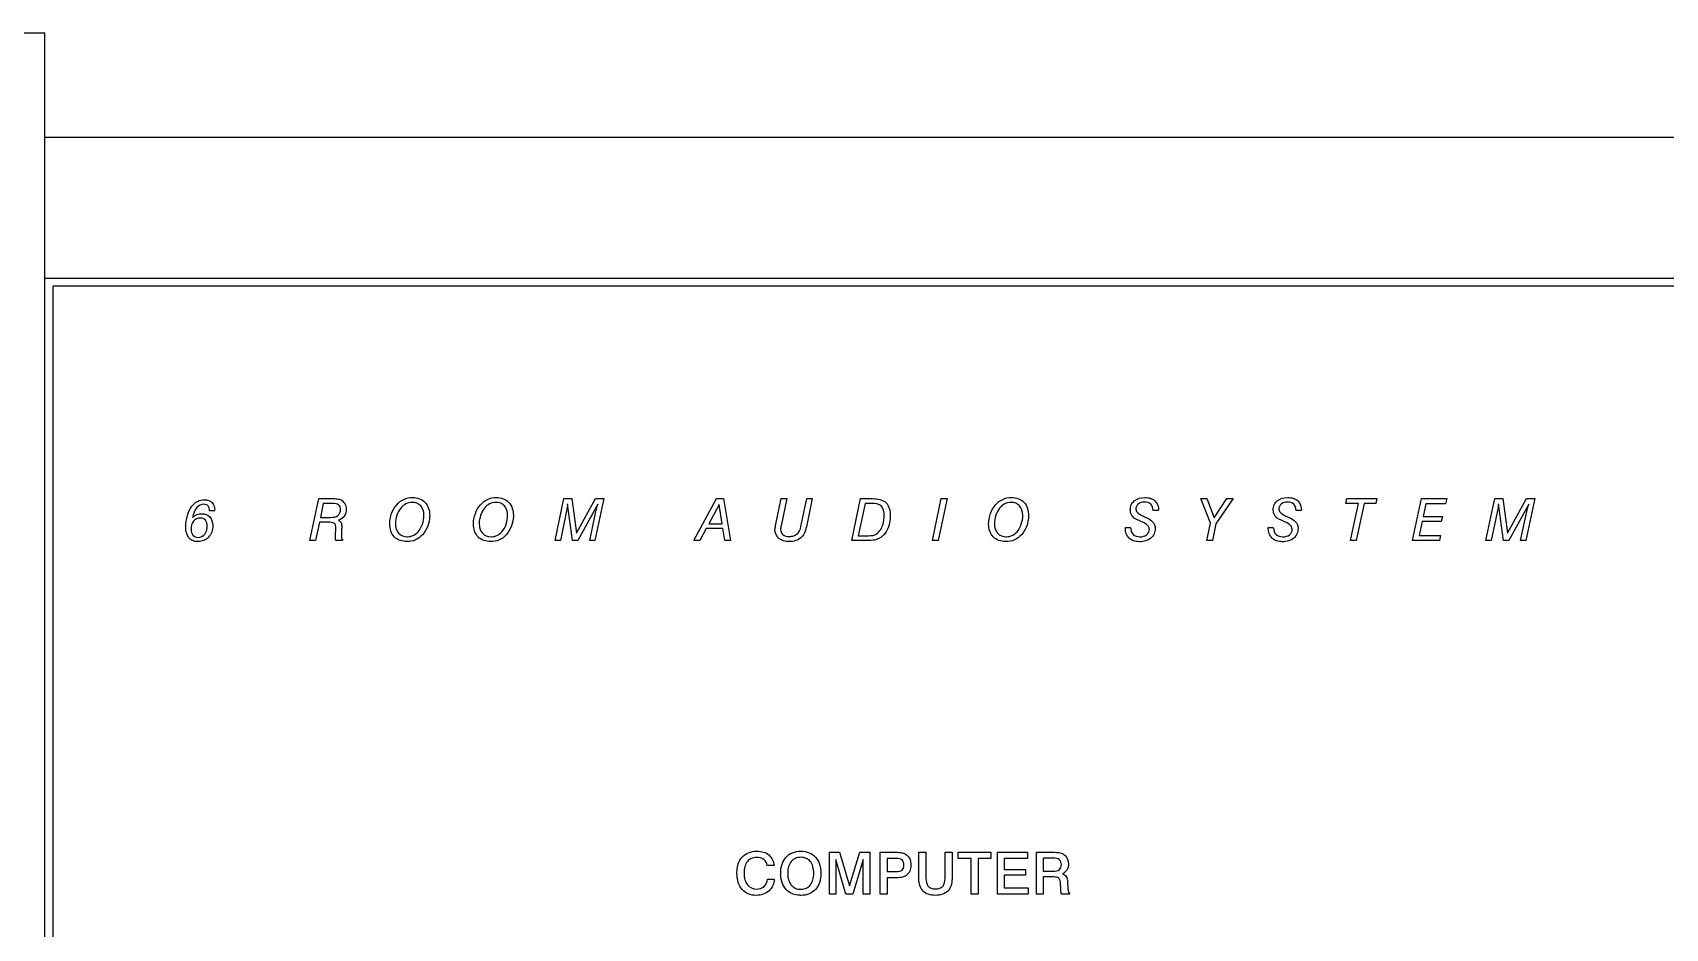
# Model space of a CAD drawing. Header units: inches. Extents: x 29 to 2254, y 8 to 2046.
# Drawn here: x 31.29 to 34.196, y 38.703 to 40.296 of the extents above; entities that cross this region are included whole.
import ezdxf

# ---------------------------------------------------------------- set-up
doc = ezdxf.new("R2010")
doc.units = ezdxf.units.IN
doc.header["$MEASUREMENT"] = 0

msp = doc.modelspace()

# ---------------------------------------------------------------- linework, layer by layer
at = {"color": 7, "linetype": 'Continuous'}
for p, q in [((30.6269, 40.296), (31.312, 40.296)), ((31.312, 37.0626), (31.312, 40.2962)), ((47.4197, 40.1098), (31.312, 40.1098)), ((47.4197, 39.8591), (31.312, 39.8591)), ((31.326, 39.8451), (31.326, 37.5138)), ((47.4057, 39.8451), (31.326, 39.8451)), ((31.7837, 39.3928), (31.7996, 39.4673)), ((31.7996, 39.4673), (31.8251, 39.4673)), ((32.22, 39.3928), (32.2357, 39.4673)), ((32.2357, 39.4673), (32.25, 39.4673)), ((32.25, 39.4673), (32.2582, 39.4058)), ((32.2582, 39.4058), (32.2919, 39.4673)), ((32.3069, 39.4673), (32.291, 39.3928)), ((32.2919, 39.4673), (32.3069, 39.4673)), ((32.467, 39.3928), (32.5071, 39.4673)), ((32.5071, 39.4673), (32.5196, 39.4673)), ((32.5196, 39.4673), (32.532, 39.3928)), ((32.6129, 39.4216), (32.6226, 39.4673)), ((32.6325, 39.4673), (32.6222, 39.4187)), ((32.6226, 39.4673), (32.6325, 39.4673)), ((32.6576, 39.4175), (32.6681, 39.4673)), ((32.6779, 39.4673), (32.6673, 39.417)), ((32.6681, 39.4673), (32.6779, 39.4673)), ((32.748, 39.3928), (32.7639, 39.4673)), ((32.7639, 39.4673), (32.7851, 39.4673)), ((32.8916, 39.3928), (32.9073, 39.4673)), ((32.9177, 39.4673), (32.9019, 39.3928)), ((32.9073, 39.4673), (32.9177, 39.4673)), ((33.3865, 39.4237), (33.3697, 39.4673)), ((33.3697, 39.4673), (33.38, 39.4673)), ((33.38, 39.4673), (33.3929, 39.4329)), ((33.3929, 39.4329), (33.4159, 39.4673)), ((33.4272, 39.4673), (33.3961, 39.4222)), ((33.4159, 39.4673), (33.4272, 39.4673)), ((33.6274, 39.4588), (33.6292, 39.4673)), ((33.6292, 39.4673), (33.6825, 39.4673)), ((33.6825, 39.4673), (33.6807, 39.4588)), ((33.7464, 39.3928), (33.7621, 39.4673)), ((33.7621, 39.4673), (33.8072, 39.4673)), ((33.8072, 39.4673), (33.8052, 39.4582)), ((33.8769, 39.3928), (33.8926, 39.4673)), ((33.8926, 39.4673), (33.9069, 39.4673)), ((33.9069, 39.4673), (33.9151, 39.4058)), ((33.9151, 39.4058), (33.9489, 39.4673)), ((33.9638, 39.4673), (33.948, 39.3928)), ((33.9489, 39.4673), (33.9638, 39.4673)), ((31.6142, 39.4454), (31.605, 39.4454)), ((31.8074, 39.4586), (31.8023, 39.4339)), ((31.8249, 39.4586), (31.8074, 39.4586)), ((32.2417, 39.4517), (32.2295, 39.3928)), ((32.251, 39.3928), (32.2422, 39.4582)), ((32.2962, 39.4573), (32.2606, 39.3928)), ((32.2817, 39.3928), (32.2938, 39.4497)), ((32.5118, 39.4571), (32.4935, 39.4226)), ((32.5172, 39.4226), (32.5118, 39.4571)), ((32.772, 39.4588), (32.7597, 39.4012)), ((32.7838, 39.4588), (32.772, 39.4588)), ((33.2942, 39.446), (33.2845, 39.446)), ((33.5486, 39.446), (33.5389, 39.446)), ((33.6501, 39.4588), (33.6274, 39.4588)), ((33.6361, 39.3928), (33.6501, 39.4588)), ((33.66, 39.4588), (33.6461, 39.3928)), ((33.6807, 39.4588), (33.66, 39.4588)), ((33.77, 39.4582), (33.7653, 39.4356)), ((33.8052, 39.4582), (33.77, 39.4582)), ((33.8987, 39.4517), (33.8865, 39.3928)), ((33.908, 39.3928), (33.8992, 39.4582)), ((33.9531, 39.4573), (33.9175, 39.3928)), ((33.9387, 39.3928), (33.9507, 39.4497)), ((31.8004, 39.4252), (31.7934, 39.3928)), ((31.8163, 39.4252), (31.8004, 39.4252)), ((31.8023, 39.4339), (31.8203, 39.4339)), ((31.8292, 39.4041), (31.8298, 39.4125)), ((31.8401, 39.4141), (31.8397, 39.4067)), ((32.4889, 39.4139), (32.4778, 39.3928)), ((32.5186, 39.4139), (32.4889, 39.4139)), ((32.4935, 39.4226), (32.5172, 39.4226)), ((32.522, 39.3928), (32.5186, 39.4139)), ((33.2351, 39.414), (33.2352, 39.416)), ((33.2352, 39.416), (33.2446, 39.416)), ((33.3801, 39.3928), (33.3865, 39.4237)), ((33.3961, 39.4222), (33.3901, 39.3928)), ((33.4895, 39.414), (33.4896, 39.416)), ((33.4896, 39.416), (33.499, 39.416)), ((33.7634, 39.4268), (33.758, 39.402)), ((33.7975, 39.4268), (33.7634, 39.4268)), ((33.7653, 39.4356), (33.7994, 39.4356)), ((33.7994, 39.4356), (33.7975, 39.4268)), ((31.7934, 39.3928), (31.7837, 39.3928)), ((31.8416, 39.3928), (31.8298, 39.3928)), ((31.8416, 39.3948), (31.8416, 39.3928)), ((32.2295, 39.3928), (32.22, 39.3928)), ((32.2606, 39.3928), (32.251, 39.3928)), ((32.291, 39.3928), (32.2817, 39.3928)), ((32.4778, 39.3928), (32.467, 39.3928)), ((32.532, 39.3928), (32.522, 39.3928)), ((32.7758, 39.3928), (32.748, 39.3928)), ((32.7597, 39.4012), (32.7739, 39.4012)), ((32.9019, 39.3928), (32.8916, 39.3928)), ((33.3901, 39.3928), (33.3801, 39.3928)), ((33.6461, 39.3928), (33.6361, 39.3928)), ((33.7941, 39.3928), (33.7464, 39.3928)), ((33.758, 39.402), (33.796, 39.402)), ((33.796, 39.402), (33.7941, 39.3928)), ((33.8865, 39.3928), (33.8769, 39.3928)), ((33.9175, 39.3928), (33.908, 39.3928)), ((33.948, 39.3928), (33.9387, 39.3928)), ((32.7082, 38.7636), (32.7082, 38.8381)), ((32.7082, 38.8381), (32.7262, 38.8381)), ((32.7262, 38.8381), (32.7441, 38.7786)), ((32.7441, 38.7786), (32.7622, 38.8381)), ((32.7622, 38.8381), (32.7802, 38.8381)), ((32.7802, 38.8381), (32.7802, 38.7636)), ((32.7986, 38.7636), (32.7986, 38.8381)), ((32.7986, 38.8381), (32.827, 38.8381)), ((32.8676, 38.7911), (32.8676, 38.8381)), ((32.8676, 38.8381), (32.8801, 38.8381)), ((32.8801, 38.8381), (32.8801, 38.7918)), ((32.9142, 38.7918), (32.9142, 38.8381)), ((32.9142, 38.8381), (32.9266, 38.8381)), ((32.9266, 38.8381), (32.9266, 38.7911)), ((32.9375, 38.8272), (32.9375, 38.8381)), ((32.9375, 38.8381), (32.9958, 38.8381)), ((32.9958, 38.8381), (32.9958, 38.8272)), ((33.0073, 38.7636), (33.0073, 38.8381)), ((33.0073, 38.8381), (33.0607, 38.8381)), ((33.0607, 38.8381), (33.0607, 38.8272)), ((33.0767, 38.7636), (33.0767, 38.8381)), ((33.0767, 38.8381), (33.1088, 38.8381)), ((33.0889, 38.8277), (33.0889, 38.8048)), ((33.1069, 38.8277), (33.0889, 38.8277)), ((33.1088, 38.8381), (33.1127, 38.838)), ((32.6099, 38.8148), (32.5976, 38.8148)), ((32.7196, 38.8252), (32.7196, 38.7636)), ((32.7378, 38.7636), (32.7196, 38.8252)), ((32.7684, 38.8252), (32.75, 38.7636)), ((32.7684, 38.7636), (32.7684, 38.8252)), ((32.811, 38.8274), (32.811, 38.8039)), ((32.8278, 38.8274), (32.811, 38.8274)), ((32.811, 38.8039), (32.8271, 38.8039)), ((32.9606, 38.8272), (32.9375, 38.8272)), ((32.9606, 38.7636), (32.9606, 38.8272)), ((32.9729, 38.8272), (32.9729, 38.7636)), ((32.9958, 38.8272), (32.9729, 38.8272)), ((33.0195, 38.8272), (33.0195, 38.8077)), ((33.0607, 38.8272), (33.0195, 38.8272)), ((33.0195, 38.8077), (33.0575, 38.8077)), ((33.0575, 38.8077), (33.0575, 38.7973)), ((33.0889, 38.8048), (33.1066, 38.8048)), ((32.598, 38.7904), (32.6102, 38.7904)), ((32.811, 38.793), (32.811, 38.7636)), ((32.8279, 38.793), (32.811, 38.793)), ((33.0195, 38.7973), (33.0195, 38.7748)), ((33.0575, 38.7973), (33.0195, 38.7973)), ((33.0195, 38.7748), (33.0621, 38.7748)), ((33.0621, 38.7748), (33.0621, 38.7636)), ((33.089, 38.7943), (33.089, 38.7636)), ((33.1077, 38.7943), (33.089, 38.7943)), ((33.12, 38.7735), (33.1196, 38.7824)), ((33.132, 38.7851), (33.1326, 38.7744)), ((32.7196, 38.7636), (32.7082, 38.7636)), ((32.75, 38.7636), (32.7378, 38.7636)), ((32.7802, 38.7636), (32.7684, 38.7636)), ((32.811, 38.7636), (32.7986, 38.7636)), ((32.9729, 38.7636), (32.9606, 38.7636)), ((33.0621, 38.7636), (33.0073, 38.7636)), ((33.089, 38.7636), (33.0767, 38.7636)), ((33.1357, 38.7636), (33.1218, 38.7636)), ((33.1357, 38.7658), (33.1357, 38.7636))]:
    msp.add_line(p, q, dxfattribs=at)
for centre in [(33.4424, 39.8394), (33.6968, 39.8394)]:
    msp.add_arc(centre, 0.4398, 246.3559, 246.7867, dxfattribs=at)
for points, knots in [([(31.8251, 39.4673), (31.8283, 39.4673), (31.8337, 39.4673), (31.8413, 39.4642), (31.8469, 39.4579), (31.8488, 39.4476), (31.8461, 39.4356), (31.8386, 39.4301), (31.8347, 39.4287)], [0, 0, 0, 0, 0.161252, 0.26881, 0.412726, 0.566755, 0.788334, 1, 1, 1, 1]), ([(31.9257, 39.4224), (31.9257, 39.4286), (31.928, 39.4409), (31.9366, 39.4566), (31.9503, 39.4672), (31.9688, 39.471), (31.9921, 39.4635), (31.9969, 39.4451), (31.9968, 39.436), (31.9967, 39.4354)], [0, 0, 0, 0, 0.155813, 0.309889, 0.441385, 0.576364, 0.776285, 0.984345, 1, 1, 1, 1]), ([(32.0748, 39.4224), (32.0748, 39.4286), (32.0771, 39.4409), (32.0857, 39.4566), (32.0994, 39.4672), (32.1179, 39.471), (32.1412, 39.4635), (32.1459, 39.4451), (32.1458, 39.436), (32.1458, 39.4354)], [0, 0, 0, 0, 0.155813, 0.309889, 0.441385, 0.576364, 0.776285, 0.984345, 1, 1, 1, 1]), ([(32.7851, 39.4673), (32.7935, 39.4673), (32.8075, 39.4651), (32.8159, 39.4496), (32.8172, 39.4352), (32.8152, 39.4194), (32.8091, 39.4071), (32.8024, 39.4001), (32.7963, 39.3959), (32.7873, 39.3928), (32.7801, 39.3928), (32.7758, 39.3928)], [0, 0, 0, 0, 0.212047, 0.306026, 0.424695, 0.573903, 0.706192, 0.762566, 0.819646, 0.891423, 1, 1, 1, 1]), ([(32.9917, 39.4224), (32.9918, 39.4286), (32.994, 39.4409), (33.0027, 39.4566), (33.0164, 39.4672), (33.0349, 39.471), (33.0582, 39.4635), (33.0629, 39.4451), (33.0628, 39.436), (33.0628, 39.4354)], [0, 0, 0, 0, 0.155813, 0.309889, 0.441385, 0.576364, 0.776285, 0.984345, 1, 1, 1, 1]), ([(33.2641, 39.4263), (33.2582, 39.4288), (33.2495, 39.4318), (33.2444, 39.4413), (33.2436, 39.4485), (33.245, 39.4567), (33.253, 39.4668), (33.2668, 39.4701), (33.2773, 39.4688), (33.2812, 39.4674), (33.2818, 39.4672)], [0, 0, 0, 0, 0.236032, 0.307297, 0.389289, 0.499607, 0.60673, 0.848939, 0.978096, 1, 1, 1, 1]), ([(33.2818, 39.4672), (33.284, 39.4663), (33.2913, 39.462), (33.2942, 39.4528), (33.2942, 39.4469)], [0, 0, 0, 0, 0.286172, 1, 1, 1, 1]), ([(33.5185, 39.4263), (33.5126, 39.4288), (33.5039, 39.4318), (33.4988, 39.4413), (33.498, 39.4485), (33.4994, 39.4567), (33.5074, 39.4668), (33.5212, 39.4701), (33.5317, 39.4688), (33.5356, 39.4674), (33.5362, 39.4672)], [0, 0, 0, 0, 0.236038, 0.30729, 0.389288, 0.499614, 0.606721, 0.848936, 0.978096, 1, 1, 1, 1]), ([(33.5362, 39.4672), (33.5384, 39.4663), (33.5457, 39.462), (33.5486, 39.4528), (33.5486, 39.4469)], [0, 0, 0, 0, 0.286172, 1, 1, 1, 1]), ([(31.6016, 39.3972), (31.5996, 39.3954), (31.5941, 39.3919), (31.5846, 39.3904), (31.5749, 39.3917), (31.5644, 39.3996), (31.5614, 39.4172), (31.5647, 39.4365), (31.5706, 39.4511), (31.5764, 39.4574), (31.578, 39.4588)], [0, 0, 0, 0, 0.07871, 0.185378, 0.275991, 0.35808, 0.551559, 0.753897, 0.937151, 1, 1, 1, 1]), ([(31.605, 39.4454), (31.605, 39.4485), (31.6042, 39.4552), (31.5928, 39.4587), (31.5795, 39.4512), (31.576, 39.44), (31.5744, 39.4338)], [0, 0, 0, 0, 0.182293, 0.342317, 0.615164, 1, 1, 1, 1]), ([(31.5744, 39.4338), (31.5767, 39.4359), (31.5819, 39.4394), (31.5931, 39.4415), (31.6076, 39.4365), (31.6115, 39.421), (31.6095, 39.4082), (31.6053, 39.4008), (31.6022, 39.3977), (31.6016, 39.3972)], [0, 0, 0, 0, 0.124688, 0.24762, 0.45152, 0.66649, 0.825079, 0.969079, 1, 1, 1, 1]), ([(31.578, 39.4588), (31.5797, 39.4602), (31.585, 39.464), (31.5962, 39.4665), (31.6115, 39.4625), (31.6142, 39.4515), (31.6142, 39.4466)], [0, 0, 0, 0, 0.132937, 0.398366, 0.696904, 1, 1, 1, 1]), ([(31.8203, 39.4339), (31.8249, 39.4339), (31.8344, 39.4352), (31.8396, 39.447), (31.8356, 39.4578), (31.8283, 39.4586), (31.8249, 39.4586)], [0, 0, 0, 0, 0.312363, 0.57494, 0.766858, 1, 1, 1, 1]), ([(31.9655, 39.4606), (31.9616, 39.4605), (31.9539, 39.4588), (31.9439, 39.4504), (31.9377, 39.4376), (31.9347, 39.422), (31.9388, 39.4039), (31.9516, 39.3994), (31.9576, 39.3995), (31.958, 39.3995)], [0, 0, 0, 0, 0.128284, 0.260394, 0.426243, 0.598951, 0.80057, 0.987701, 1, 1, 1, 1]), ([(31.958, 39.3995), (31.9613, 39.3996), (31.9682, 39.4013), (31.978, 39.4089), (31.9847, 39.422), (31.9878, 39.4382), (31.984, 39.4531), (31.9741, 39.4597), (31.9685, 39.4606), (31.9655, 39.4606)], [0, 0, 0, 0, 0.112829, 0.240134, 0.416624, 0.60616, 0.805713, 0.897924, 1, 1, 1, 1]), ([(32.1145, 39.4606), (32.1107, 39.4605), (32.1029, 39.4588), (32.093, 39.4504), (32.0867, 39.4376), (32.0838, 39.422), (32.0878, 39.4039), (32.1006, 39.3994), (32.1067, 39.3995), (32.107, 39.3995)], [0, 0, 0, 0, 0.128284, 0.260394, 0.426243, 0.598951, 0.80057, 0.987701, 1, 1, 1, 1]), ([(32.107, 39.3995), (32.1104, 39.3996), (32.1172, 39.4013), (32.1271, 39.4089), (32.1338, 39.422), (32.1368, 39.4382), (32.1331, 39.4531), (32.1232, 39.4597), (32.1175, 39.4606), (32.1145, 39.4606)], [0, 0, 0, 0, 0.112829, 0.240134, 0.416624, 0.60616, 0.805713, 0.897924, 1, 1, 1, 1]), ([(32.2422, 39.4571), (32.2422, 39.4562), (32.2421, 39.4544), (32.2419, 39.4526), (32.2417, 39.4517)], [0, 0, 0, 0, 0.474718, 1, 1, 1, 1]), ([(32.2938, 39.4497), (32.2941, 39.4511), (32.2948, 39.4537), (32.2957, 39.4562), (32.2962, 39.4573)], [0, 0, 0, 0, 0.545603, 1, 1, 1, 1]), ([(32.7739, 39.4012), (32.779, 39.4012), (32.7882, 39.4012), (32.7989, 39.41), (32.8046, 39.4223), (32.8063, 39.4353), (32.8054, 39.4463), (32.7998, 39.4575), (32.7897, 39.4588), (32.7838, 39.4588)], [0, 0, 0, 0, 0.167317, 0.287812, 0.438851, 0.60473, 0.717871, 0.80374, 1, 1, 1, 1]), ([(33.0315, 39.4606), (33.0277, 39.4605), (33.0199, 39.4588), (33.0099, 39.4504), (33.0037, 39.4376), (33.0007, 39.422), (33.0048, 39.4039), (33.0176, 39.3994), (33.0236, 39.3995), (33.024, 39.3995)], [0, 0, 0, 0, 0.128284, 0.260394, 0.426243, 0.598951, 0.80057, 0.987701, 1, 1, 1, 1]), ([(33.024, 39.3995), (33.0274, 39.3996), (33.0342, 39.4013), (33.0441, 39.4089), (33.0507, 39.422), (33.0538, 39.4382), (33.05, 39.4531), (33.0402, 39.4597), (33.0345, 39.4606), (33.0315, 39.4606)], [0, 0, 0, 0, 0.112829, 0.240134, 0.416624, 0.60616, 0.805713, 0.897924, 1, 1, 1, 1]), ([(33.2845, 39.4463), (33.2845, 39.4502), (33.2821, 39.4592), (33.2691, 39.4619), (33.2576, 39.4596), (33.2536, 39.452), (33.2537, 39.4488)], [0, 0, 0, 0, 0.258025, 0.526648, 0.787021, 1, 1, 1, 1]), ([(33.2537, 39.4488), (33.2537, 39.4487), (33.254, 39.443), (33.2608, 39.4387), (33.266, 39.4364)], [0, 0, 0, 0, 0.027267, 1, 1, 1, 1]), ([(33.5389, 39.4463), (33.5389, 39.4502), (33.5365, 39.4592), (33.5235, 39.4619), (33.512, 39.4596), (33.508, 39.452), (33.5081, 39.4488)], [0, 0, 0, 0, 0.258025, 0.526648, 0.787021, 1, 1, 1, 1]), ([(33.5081, 39.4488), (33.5081, 39.4487), (33.5084, 39.443), (33.5152, 39.4387), (33.5204, 39.4364)], [0, 0, 0, 0, 0.027267, 1, 1, 1, 1]), ([(33.8992, 39.4571), (33.8992, 39.4562), (33.8991, 39.4544), (33.8988, 39.4526), (33.8987, 39.4517)], [0, 0, 0, 0, 0.474718, 1, 1, 1, 1]), ([(33.9507, 39.4497), (33.9511, 39.4511), (33.9517, 39.4537), (33.9526, 39.4562), (33.9531, 39.4573)], [0, 0, 0, 0, 0.545603, 1, 1, 1, 1]), ([(31.5883, 39.4327), (31.5838, 39.4327), (31.5745, 39.4281), (31.571, 39.4146), (31.5734, 39.4014), (31.5813, 39.3983), (31.5848, 39.3984)], [0, 0, 0, 0, 0.261342, 0.558014, 0.793237, 1, 1, 1, 1]), ([(31.5848, 39.3984), (31.5892, 39.3984), (31.5985, 39.4038), (31.602, 39.4171), (31.5991, 39.43), (31.5918, 39.4327), (31.5883, 39.4327)], [0, 0, 0, 0, 0.26376, 0.577634, 0.796992, 1, 1, 1, 1]), ([(31.8298, 39.4125), (31.8298, 39.4129), (31.8299, 39.4138), (31.8299, 39.4164), (31.8298, 39.4198), (31.826, 39.4256), (31.82, 39.4252), (31.8163, 39.4252)], [0, 0, 0, 0, 0.049928, 0.124546, 0.342731, 0.503305, 1, 1, 1, 1]), ([(31.8347, 39.4287), (31.8364, 39.4278), (31.84, 39.4247), (31.8403, 39.4193), (31.8402, 39.4158), (31.8402, 39.4146), (31.8401, 39.4141)], [0, 0, 0, 0, 0.358139, 0.782665, 0.91422, 1, 1, 1, 1]), ([(31.9967, 39.4354), (31.9966, 39.4297), (31.9941, 39.4182), (31.9857, 39.403), (31.9719, 39.3928), (31.9536, 39.3891), (31.9352, 39.3949), (31.9267, 39.4095), (31.9257, 39.4179), (31.9257, 39.4224)], [0, 0, 0, 0, 0.14559, 0.305982, 0.438794, 0.577019, 0.783238, 0.884284, 1, 1, 1, 1]), ([(32.1458, 39.4354), (32.1456, 39.4297), (32.1431, 39.4182), (32.1347, 39.403), (32.121, 39.3928), (32.1026, 39.3891), (32.0843, 39.3949), (32.0758, 39.4095), (32.0747, 39.4179), (32.0748, 39.4224)], [0, 0, 0, 0, 0.14559, 0.305982, 0.438794, 0.577019, 0.783238, 0.884284, 1, 1, 1, 1]), ([(32.6114, 39.4116), (32.6114, 39.4129), (32.6119, 39.4163), (32.6125, 39.4196), (32.6129, 39.4216)], [0, 0, 0, 0, 0.381057, 1, 1, 1, 1]), ([(32.6673, 39.417), (32.6664, 39.4129), (32.6646, 39.4057), (32.6577, 39.3969), (32.648, 39.3918), (32.6342, 39.3899), (32.6171, 39.3934), (32.6114, 39.4061), (32.6114, 39.4116)], [0, 0, 0, 0, 0.156155, 0.271805, 0.407229, 0.554085, 0.792693, 1, 1, 1, 1]), ([(32.6222, 39.4187), (32.622, 39.4176), (32.6216, 39.4155), (32.621, 39.41), (32.6248, 39.4012), (32.6358, 39.3997), (32.6445, 39.4006), (32.6536, 39.4051), (32.6565, 39.4126), (32.6576, 39.4175)], [0, 0, 0, 0, 0.060844, 0.112146, 0.283464, 0.489272, 0.626607, 0.74232, 1, 1, 1, 1]), ([(33.0628, 39.4354), (33.0626, 39.4297), (33.0601, 39.4182), (33.0517, 39.403), (33.038, 39.3928), (33.0196, 39.3891), (33.0013, 39.3949), (32.9928, 39.4095), (32.9917, 39.4179), (32.9917, 39.4224)], [0, 0, 0, 0, 0.14559, 0.305982, 0.438794, 0.577019, 0.783238, 0.884284, 1, 1, 1, 1]), ([(33.2481, 39.3929), (33.2458, 39.3939), (33.2384, 39.3986), (33.2351, 39.4079), (33.2351, 39.414)], [0, 0, 0, 0, 0.287468, 1, 1, 1, 1]), ([(33.2446, 39.4146), (33.2446, 39.4106), (33.2477, 39.4015), (33.2612, 39.3985), (33.2736, 39.4011), (33.278, 39.4095), (33.2778, 39.4129)], [0, 0, 0, 0, 0.2488, 0.515227, 0.78037, 1, 1, 1, 1]), ([(33.2691, 39.4351), (33.2745, 39.4327), (33.2823, 39.4294), (33.2876, 39.4206), (33.2885, 39.4132), (33.287, 39.4045), (33.2809, 39.3963), (33.2713, 39.3915), (33.2605, 39.3902), (33.2524, 39.3912), (33.2486, 39.3927), (33.2481, 39.3929)], [0, 0, 0, 0, 0.214011, 0.283497, 0.358196, 0.478959, 0.591833, 0.712848, 0.853931, 0.977897, 1, 1, 1, 1]), ([(33.2778, 39.4129), (33.2778, 39.413), (33.2774, 39.4193), (33.2698, 39.4238), (33.2641, 39.4263)], [0, 0, 0, 0, 0.027223, 1, 1, 1, 1]), ([(33.5025, 39.3929), (33.5002, 39.3939), (33.4928, 39.3986), (33.4895, 39.4079), (33.4895, 39.414)], [0, 0, 0, 0, 0.287468, 1, 1, 1, 1]), ([(33.499, 39.4146), (33.499, 39.4106), (33.5021, 39.4015), (33.5156, 39.3985), (33.528, 39.4011), (33.5324, 39.4095), (33.5322, 39.4129)], [0, 0, 0, 0, 0.2488, 0.515227, 0.78037, 1, 1, 1, 1]), ([(33.5235, 39.4351), (33.5289, 39.4327), (33.5367, 39.4294), (33.542, 39.4206), (33.5429, 39.4132), (33.5414, 39.4045), (33.5353, 39.3963), (33.5257, 39.3915), (33.5149, 39.3902), (33.5068, 39.3912), (33.503, 39.3927), (33.5025, 39.3929)], [0, 0, 0, 0, 0.214011, 0.283497, 0.358196, 0.478959, 0.591833, 0.712848, 0.853931, 0.977897, 1, 1, 1, 1]), ([(33.5322, 39.4129), (33.5322, 39.413), (33.5318, 39.4193), (33.5243, 39.4238), (33.5185, 39.4263)], [0, 0, 0, 0, 0.027223, 1, 1, 1, 1]), ([(31.8298, 39.3928), (31.8295, 39.3937), (31.829, 39.3955), (31.8288, 39.3982), (31.8289, 39.4011), (31.8291, 39.403), (31.8292, 39.4041)], [0, 0, 0, 0, 0.246042, 0.493203, 0.701932, 1, 1, 1, 1]), ([(31.8397, 39.4067), (31.8397, 39.4058), (31.8396, 39.4043), (31.8395, 39.4011), (31.8395, 39.3978), (31.8408, 39.3954), (31.8416, 39.3948)], [0, 0, 0, 0, 0.212746, 0.376176, 0.762073, 1, 1, 1, 1]), ([(32.544, 38.8058), (32.5442, 38.8097), (32.5457, 38.8183), (32.5521, 38.8303), (32.5643, 38.8387), (32.5781, 38.8406), (32.5908, 38.8392), (32.6042, 38.8326), (32.6093, 38.8217), (32.6099, 38.8148)], [0, 0, 0, 0, 0.118625, 0.263607, 0.401887, 0.554611, 0.679493, 0.78931, 1, 1, 1, 1]), ([(32.5976, 38.8148), (32.597, 38.8188), (32.5924, 38.8272), (32.58, 38.8297), (32.5693, 38.828), (32.5615, 38.822), (32.5571, 38.8125), (32.5562, 38.8026), (32.5566, 38.796), (32.557, 38.7934)], [0, 0, 0, 0, 0.163407, 0.34626, 0.477281, 0.59823, 0.730971, 0.891446, 1, 1, 1, 1]), ([(32.6558, 38.7616), (32.6512, 38.7617), (32.6421, 38.7633), (32.6302, 38.7714), (32.6228, 38.7849), (32.6209, 38.8008), (32.6228, 38.8167), (32.6301, 38.8302), (32.6425, 38.8386), (32.6522, 38.8401), (32.6573, 38.8401)], [0, 0, 0, 0, 0.115188, 0.232025, 0.353663, 0.493705, 0.633746, 0.755385, 0.871415, 1, 1, 1, 1]), ([(32.6573, 38.8293), (32.654, 38.8293), (32.6475, 38.8282), (32.6395, 38.822), (32.6349, 38.8123), (32.6338, 38.8008), (32.6349, 38.7894), (32.6395, 38.7797), (32.6475, 38.7734), (32.6543, 38.7723), (32.658, 38.7724), (32.6583, 38.7724)], [0, 0, 0, 0, 0.118704, 0.228544, 0.349556, 0.494087, 0.638298, 0.759327, 0.869988, 0.988223, 1, 1, 1, 1]), ([(32.6573, 38.8401), (32.6624, 38.8401), (32.6721, 38.8386), (32.6845, 38.8302), (32.6919, 38.8167), (32.6937, 38.8008), (32.6919, 38.7849), (32.6844, 38.7715), (32.6721, 38.763), (32.6619, 38.7615), (32.6563, 38.7616), (32.6558, 38.7616)], [0, 0, 0, 0, 0.125204, 0.238448, 0.357183, 0.49365, 0.630117, 0.748853, 0.862898, 0.987508, 1, 1, 1, 1]), ([(32.6583, 38.7724), (32.6613, 38.7725), (32.6674, 38.7736), (32.6751, 38.7797), (32.6797, 38.7894), (32.6808, 38.8008), (32.6797, 38.8123), (32.6751, 38.822), (32.6671, 38.8282), (32.6607, 38.8293), (32.6573, 38.8293)], [0, 0, 0, 0, 0.108654, 0.221986, 0.346052, 0.493884, 0.64203, 0.765983, 0.87841, 1, 1, 1, 1]), ([(32.827, 38.8381), (32.8304, 38.8381), (32.8359, 38.8382), (32.8448, 38.8352), (32.8522, 38.8276), (32.8541, 38.8158), (32.8522, 38.8046), (32.8461, 38.7968), (32.8374, 38.7931), (32.8314, 38.793), (32.8279, 38.793)], [0, 0, 0, 0, 0.129671, 0.209709, 0.349825, 0.50975, 0.647116, 0.774263, 0.866543, 1, 1, 1, 1]), ([(33.1066, 38.8048), (33.1105, 38.8048), (33.1166, 38.8051), (33.1209, 38.8113), (33.1214, 38.8163), (33.1209, 38.8213), (33.1167, 38.8273), (33.1107, 38.8277), (33.1069, 38.8277)], [0, 0, 0, 0, 0.273858, 0.378278, 0.50542, 0.629556, 0.73169, 1, 1, 1, 1]), ([(33.1127, 38.838), (33.1182, 38.838), (33.1302, 38.8346), (33.1349, 38.8189), (33.1323, 38.8062), (33.1262, 38.8012), (33.1231, 38.8)], [0, 0, 0, 0, 0.304048, 0.603729, 0.810846, 1, 1, 1, 1]), ([(32.6102, 38.7904), (32.6099, 38.7828), (32.6046, 38.7708), (32.5906, 38.7627), (32.5775, 38.7609), (32.5638, 38.763), (32.552, 38.7716), (32.5449, 38.785), (32.5436, 38.797), (32.5438, 38.8042), (32.544, 38.8058)], [0, 0, 0, 0, 0.205275, 0.311937, 0.426347, 0.556975, 0.677909, 0.806082, 0.95498, 1, 1, 1, 1]), ([(32.8271, 38.8039), (32.8308, 38.8039), (32.8368, 38.8043), (32.8407, 38.8104), (32.8412, 38.8155), (32.8407, 38.8206), (32.837, 38.8266), (32.8313, 38.8274), (32.8278, 38.8274)], [0, 0, 0, 0, 0.270198, 0.375823, 0.507602, 0.638294, 0.745069, 1, 1, 1, 1]), ([(33.1231, 38.8), (33.1256, 38.7992), (33.1314, 38.7954), (33.1318, 38.7886), (33.132, 38.7851)], [0, 0, 0, 0, 0.431691, 1, 1, 1, 1]), ([(32.557, 38.7934), (32.5573, 38.792), (32.5583, 38.7874), (32.5627, 38.7773), (32.5773, 38.7706), (32.5934, 38.7759), (32.5977, 38.7857), (32.598, 38.7904)], [0, 0, 0, 0, 0.066006, 0.23279, 0.529496, 0.767063, 1, 1, 1, 1]), ([(32.9266, 38.7911), (32.9266, 38.7834), (32.9233, 38.7707), (32.9093, 38.7625), (32.897, 38.7611), (32.8848, 38.7624), (32.8706, 38.7705), (32.8676, 38.7833), (32.8676, 38.7911)], [0, 0, 0, 0, 0.246994, 0.36374, 0.499041, 0.63647, 0.751503, 1, 1, 1, 1]), ([(32.8801, 38.7918), (32.8801, 38.7869), (32.8812, 38.7788), (32.8898, 38.7734), (32.8971, 38.7727), (32.9044, 38.7734), (32.913, 38.7788), (32.9142, 38.7869), (32.9142, 38.7918)], [0, 0, 0, 0, 0.257453, 0.366884, 0.499447, 0.632802, 0.742845, 1, 1, 1, 1]), ([(33.1196, 38.7824), (33.1194, 38.7857), (33.1184, 38.7935), (33.1108, 38.7943), (33.1077, 38.7943)], [0, 0, 0, 0, 0.522998, 1, 1, 1, 1]), ([(33.1218, 38.7636), (33.1213, 38.7647), (33.1202, 38.768), (33.1201, 38.7713), (33.12, 38.7735)], [0, 0, 0, 0, 0.365814, 1, 1, 1, 1])]:
    msp.add_open_spline(points, degree=3, knots=knots, dxfattribs=at)
msp.add_open_spline([(33.1326, 38.7743), (33.1328, 38.7713), (33.1331, 38.7673), (33.1357, 38.7658)], degree=3, dxfattribs=at)

doc.saveas('drawing.dxf')
